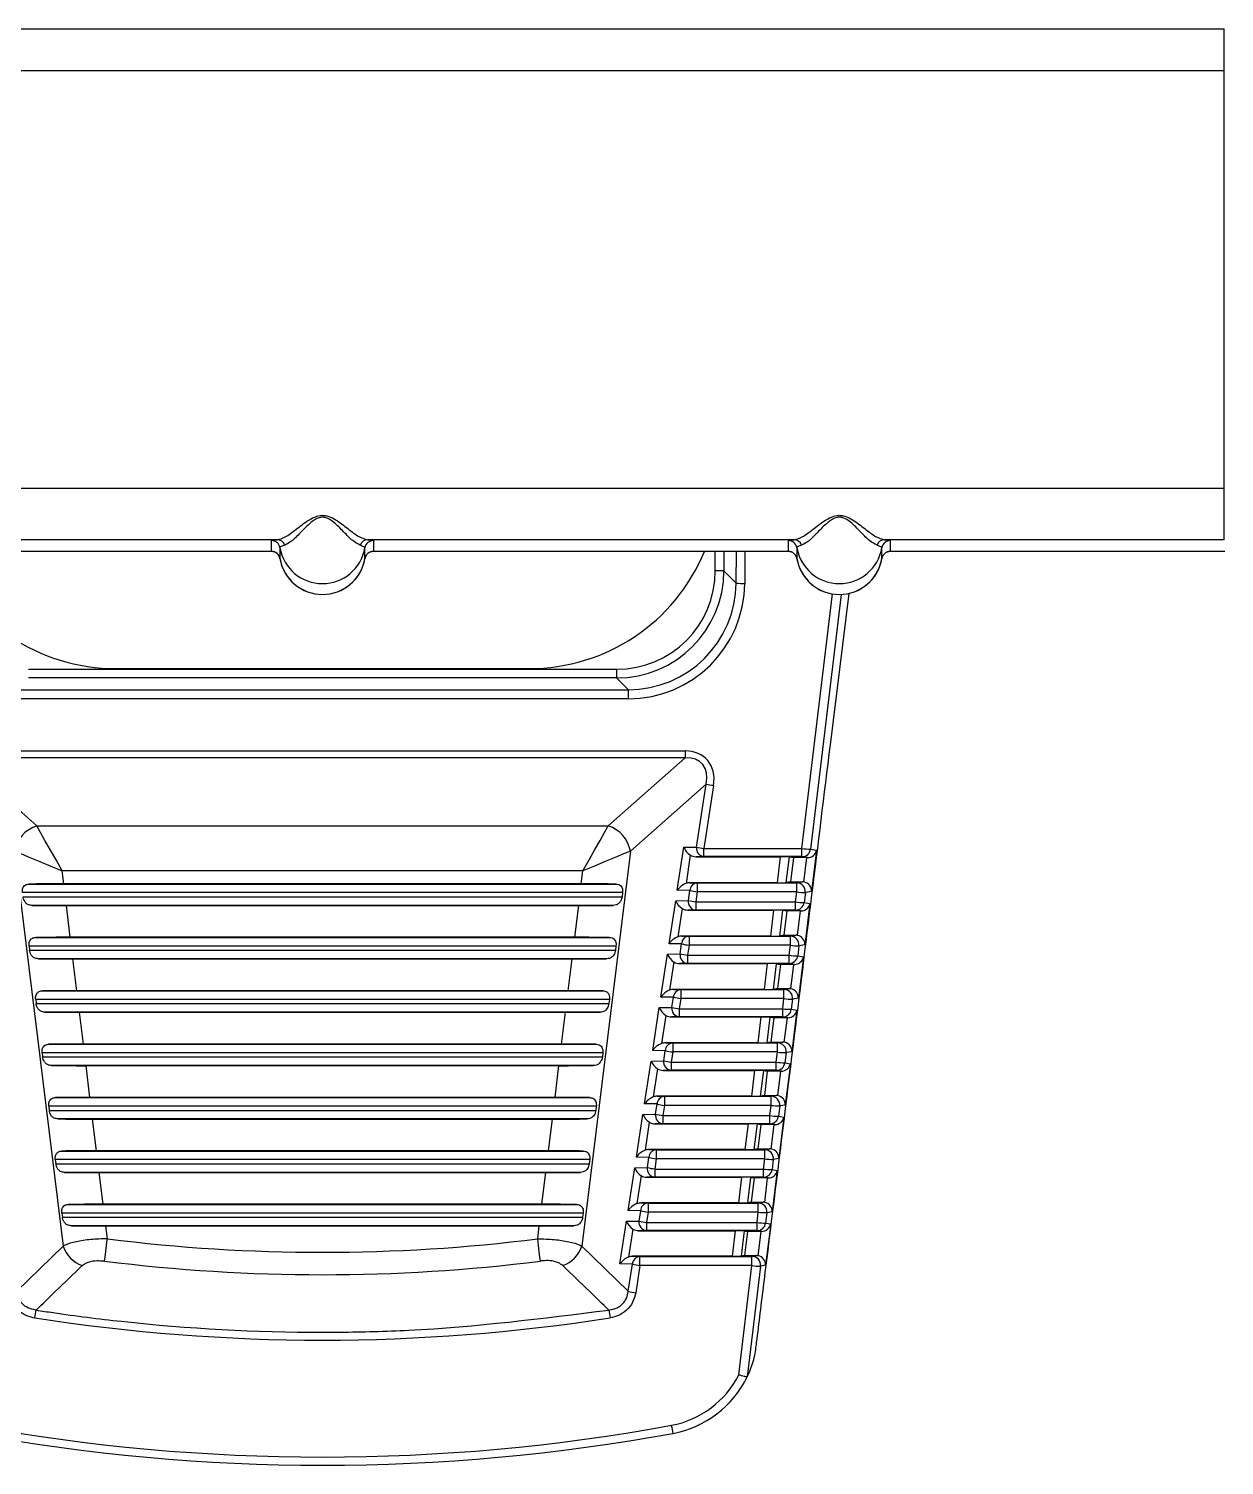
# Model space of a CAD drawing. Extents: x 7 to 135, y 1 to 99.
# Drawn here: x 56.855 to 58.243, y 40.205 to 41.873 of the extents above; entities that cross this region are included whole.
import ezdxf

# ---------------------------------------------------------------- set-up
doc = ezdxf.new("R2010")
doc.units = 0
doc.header["$MEASUREMENT"] = 0
doc.layers.add('OBJECT', color=7, linetype='CONTINUOUS')

msp = doc.modelspace()

# ---------------------------------------------------------------- linework, layer by layer
at = {"layer": 'OBJECT'}
for p, q in [((56.1495, 41.873), (58.2431, 41.873)), ((58.2431, 41.824), (58.2431, 41.873)), ((58.2431, 41.824), (56.1495, 41.824)), ((58.2431, 41.3396), (58.2431, 41.824)), ((56.1495, 41.3396), (58.2431, 41.3396)), ((58.2431, 41.2796), (58.2431, 41.3396)), ((57.1438, 41.2796), (56.6488, 41.2796)), ((57.1371, 41.2787), (57.1438, 41.2796)), ((57.1371, 41.2662), (57.1371, 41.2787)), ((57.147, 41.2703), (57.147, 41.2579)), ((57.2456, 41.2579), (57.2456, 41.2703)), ((57.7438, 41.2796), (57.2488, 41.2796)), ((57.2554, 41.2787), (57.2554, 41.2662)), ((57.7371, 41.2787), (57.7438, 41.2796)), ((57.7371, 41.2662), (57.7371, 41.2787)), ((57.747, 41.2703), (57.747, 41.2579)), ((57.8456, 41.2579), (57.8456, 41.2703)), ((58.2431, 41.2796), (57.8488, 41.2796)), ((57.8554, 41.2787), (57.8554, 41.2662)), ((57.1371, 41.2659), (56.6554, 41.2659)), ((57.1371, 41.2659), (57.1371, 41.2662)), ((57.147, 41.2579), (57.147, 41.2576)), ((57.2455, 41.2576), (57.2456, 41.2579)), ((57.2554, 41.2662), (57.2554, 41.2659)), ((57.7371, 41.2659), (57.2554, 41.2659)), ((57.6522, 41.2437), (57.6522, 41.2659)), ((57.6622, 41.2659), (57.6622, 41.2437)), ((57.6765, 41.2294), (57.6767, 41.2659)), ((57.6866, 41.2659), (57.6865, 41.2289)), ((57.7371, 41.2659), (57.7371, 41.2662)), ((57.747, 41.2579), (57.747, 41.2576)), ((57.8455, 41.2576), (57.8456, 41.2579)), ((57.8554, 41.2662), (57.8554, 41.2659)), ((58.2436, 41.2659), (57.8554, 41.2659)), ((57.6622, 41.2437), (57.6522, 41.2437)), ((57.6622, 41.2437), (57.6765, 41.2294)), ((57.7529, 40.9212), (57.7884, 41.2167)), ((57.7859, 41.0414), (57.8075, 41.2173)), ((57.7983, 41.2161), (57.7628, 40.9205)), ((56.8551, 41.1292), (57.5376, 41.1292)), ((57.5376, 41.1192), (56.8551, 41.1192)), ((56.9564, 41.13), (57.4364, 41.13)), ((57.5376, 41.1292), (57.5376, 41.1192)), ((57.5514, 41.1055), (57.5376, 41.1192)), ((56.8414, 41.1055), (57.5514, 41.1055)), ((57.5514, 41.095), (57.5514, 41.1055)), ((57.5514, 41.095), (56.8414, 41.095)), ((56.7754, 41.0345), (57.6173, 41.0345)), ((57.6173, 41.0345), (57.6173, 41.0264)), ((57.6173, 41.0264), (56.7754, 41.0264)), ((56.8647, 40.9473), (56.7754, 41.0264)), ((57.528, 40.9473), (57.6173, 41.0264)), ((57.6417, 40.996), (57.5538, 40.9182)), ((57.6305, 40.9228), (57.6417, 40.996)), ((57.6503, 40.9944), (57.6391, 40.9212)), ((56.8647, 40.9473), (57.528, 40.9473)), ((56.8389, 40.9182), (56.8953, 40.4594)), ((57.5538, 40.9182), (57.4974, 40.4594)), ((57.6082, 40.8726), (57.6159, 40.9226)), ((57.6159, 40.9226), (57.6305, 40.9228)), ((57.6391, 40.9212), (57.7529, 40.9212)), ((57.6391, 40.9117), (57.6391, 40.9212)), ((57.7529, 40.9117), (57.7529, 40.9212)), ((57.7628, 40.9205), (57.7698, 40.9193)), ((57.7698, 40.9193), (57.7639, 40.8712)), ((57.6233, 40.9134), (57.6183, 40.8806)), ((57.6391, 40.9117), (57.63, 40.9116)), ((57.63, 40.9116), (57.7279, 40.9116)), ((57.7529, 40.9117), (57.6391, 40.9117)), ((57.7243, 40.8814), (57.7279, 40.9116)), ((57.7379, 40.9115), (57.7343, 40.8815)), ((57.7379, 40.9115), (57.7431, 40.9106)), ((57.7431, 40.9106), (57.7396, 40.8824)), ((57.7587, 40.9106), (57.7431, 40.9106)), ((57.7594, 40.9106), (57.7529, 40.9117)), ((57.7552, 40.8822), (57.7587, 40.9106)), ((56.896, 40.88), (56.8941, 40.8954)), ((57.4986, 40.8954), (56.8941, 40.8954)), ((57.4967, 40.88), (57.4986, 40.8954)), ((57.5446, 40.8699), (56.8481, 40.8699)), ((56.8559, 40.8799), (57.5368, 40.8799)), ((57.4967, 40.88), (56.896, 40.88)), ((57.5446, 40.8699), (57.544, 40.8651)), ((57.6227, 40.8724), (57.6082, 40.8726)), ((57.621, 40.8607), (57.6227, 40.8724)), ((57.6229, 40.8814), (57.6313, 40.8813)), ((57.7243, 40.8814), (57.6229, 40.8814)), ((57.6313, 40.8708), (57.6296, 40.8592)), ((57.6313, 40.8813), (57.6313, 40.8708)), ((57.6313, 40.8813), (57.7469, 40.8813)), ((57.7469, 40.8708), (57.6313, 40.8708)), ((57.7396, 40.8824), (57.7343, 40.8815)), ((57.7396, 40.8824), (57.7535, 40.8824)), ((57.7455, 40.8592), (57.7469, 40.8708)), ((57.7469, 40.8813), (57.7535, 40.8824)), ((57.7469, 40.8708), (57.7469, 40.8813)), ((57.7568, 40.8701), (57.7554, 40.8585)), ((57.7639, 40.8712), (57.7568, 40.8701)), ((56.8487, 40.8651), (57.544, 40.8651)), ((57.5338, 40.8551), (56.859, 40.8551)), ((56.9036, 40.818), (56.8991, 40.855)), ((56.8991, 40.855), (57.4937, 40.855)), ((57.4891, 40.818), (57.4937, 40.855)), ((57.5987, 40.8106), (57.6064, 40.8605)), ((57.6064, 40.8605), (57.621, 40.8607)), ((57.6138, 40.8514), (57.6088, 40.8186)), ((57.6296, 40.8497), (57.6204, 40.8496)), ((57.6204, 40.8496), (57.7204, 40.8496)), ((57.6296, 40.8592), (57.7455, 40.8592)), ((57.6296, 40.8592), (57.6296, 40.8497)), ((57.7455, 40.8497), (57.6296, 40.8497)), ((57.7168, 40.8195), (57.7204, 40.8496)), ((57.7304, 40.8495), (57.7268, 40.8195)), ((57.7304, 40.8495), (57.7355, 40.8486)), ((57.7455, 40.8497), (57.7455, 40.8592)), ((57.7518, 40.8486), (57.7455, 40.8497)), ((57.7554, 40.8585), (57.7622, 40.8573)), ((57.7622, 40.8573), (57.7563, 40.8092)), ((57.7355, 40.8486), (57.732, 40.8204)), ((57.7511, 40.8486), (57.7355, 40.8486)), ((57.7476, 40.8202), (57.7511, 40.8486)), ((56.8635, 40.8179), (57.5292, 40.8179)), ((57.4891, 40.818), (56.9036, 40.818)), ((57.6134, 40.8195), (57.6218, 40.8193)), ((57.7168, 40.8195), (57.6134, 40.8195)), ((57.6218, 40.8193), (57.6218, 40.8088)), ((57.6218, 40.8193), (57.7394, 40.8193)), ((57.732, 40.8204), (57.7268, 40.8195)), ((57.732, 40.8204), (57.7459, 40.8204)), ((57.7394, 40.8193), (57.7459, 40.8204)), ((57.7394, 40.8088), (57.7394, 40.8193)), ((56.8557, 40.8079), (56.8563, 40.8031)), ((57.537, 40.8079), (56.8557, 40.8079)), ((56.8563, 40.8031), (57.5364, 40.8031)), ((57.537, 40.8079), (57.5364, 40.8031)), ((57.6132, 40.8104), (57.5987, 40.8106)), ((57.6114, 40.7987), (57.6132, 40.8104)), ((57.6218, 40.8088), (57.62, 40.7971)), ((57.7394, 40.8088), (57.6218, 40.8088)), ((57.738, 40.7971), (57.7394, 40.8088)), ((57.7493, 40.8081), (57.7479, 40.7964)), ((57.7563, 40.8092), (57.7493, 40.8081)), ((57.5261, 40.7931), (56.8666, 40.7931)), ((56.9112, 40.756), (56.9067, 40.793)), ((56.9067, 40.793), (57.486, 40.793)), ((57.4815, 40.756), (57.486, 40.793)), ((57.5892, 40.7486), (57.5969, 40.7985)), ((57.5969, 40.7985), (57.6114, 40.7987)), ((57.6043, 40.7894), (57.5993, 40.7567)), ((57.62, 40.7877), (57.6109, 40.7875)), ((57.6109, 40.7875), (57.713, 40.7875)), ((57.62, 40.7971), (57.738, 40.7971)), ((57.62, 40.7971), (57.62, 40.7877)), ((57.738, 40.7877), (57.62, 40.7877)), ((57.7094, 40.7575), (57.713, 40.7875)), ((57.723, 40.7874), (57.7194, 40.7576)), ((57.723, 40.7874), (57.7279, 40.7866)), ((57.7279, 40.7866), (57.7244, 40.7584)), ((57.7435, 40.7866), (57.7279, 40.7866)), ((57.738, 40.7877), (57.738, 40.7971)), ((57.7442, 40.7866), (57.738, 40.7877)), ((57.74, 40.7582), (57.7435, 40.7866)), ((57.7479, 40.7964), (57.7546, 40.7953)), ((57.7546, 40.7953), (57.7487, 40.7472)), ((56.8711, 40.7559), (57.5216, 40.7559)), ((57.4815, 40.756), (56.9112, 40.756)), ((57.6039, 40.7575), (57.6123, 40.7574)), ((57.7094, 40.7575), (57.6039, 40.7575)), ((57.6123, 40.7574), (57.6123, 40.7468)), ((57.6123, 40.7574), (57.732, 40.7574)), ((57.7244, 40.7584), (57.7194, 40.7576)), ((57.7244, 40.7584), (57.7383, 40.7584)), ((57.732, 40.7574), (57.7383, 40.7584)), ((57.732, 40.7468), (57.732, 40.7574)), ((56.8634, 40.7459), (56.8639, 40.7411)), ((57.5294, 40.7459), (56.8634, 40.7459)), ((56.8639, 40.7411), (57.5288, 40.7411)), ((57.5294, 40.7459), (57.5288, 40.7411)), ((57.5797, 40.6867), (57.5873, 40.7365)), ((57.5873, 40.7365), (57.6019, 40.7367)), ((57.6037, 40.7484), (57.5892, 40.7486)), ((57.6019, 40.7367), (57.6037, 40.7484)), ((57.6123, 40.7468), (57.6105, 40.7351)), ((57.6105, 40.7351), (57.7306, 40.7351)), ((57.6105, 40.7351), (57.6105, 40.7256)), ((57.732, 40.7468), (57.6123, 40.7468)), ((57.7306, 40.7351), (57.732, 40.7468)), ((57.7306, 40.7256), (57.7306, 40.7351)), ((57.7419, 40.7461), (57.7405, 40.7344)), ((57.7405, 40.7344), (57.747, 40.7333)), ((57.747, 40.7333), (57.7411, 40.6852)), ((57.7487, 40.7472), (57.7419, 40.7461)), ((57.5185, 40.7311), (56.8742, 40.7311)), ((56.9188, 40.694), (56.9143, 40.731)), ((56.9143, 40.731), (57.4784, 40.731)), ((57.4739, 40.694), (57.4784, 40.731)), ((57.5948, 40.7274), (57.5898, 40.6947)), ((57.6105, 40.7256), (57.6014, 40.7255)), ((57.6014, 40.7255), (57.7056, 40.7255)), ((57.7306, 40.7256), (57.6105, 40.7256)), ((57.702, 40.6955), (57.7056, 40.7255)), ((57.7155, 40.7254), (57.712, 40.6956)), ((57.7155, 40.7254), (57.7203, 40.7246)), ((57.7203, 40.7246), (57.7168, 40.6964)), ((57.7359, 40.7246), (57.7203, 40.7246)), ((57.7366, 40.7246), (57.7306, 40.7256)), ((57.7324, 40.6962), (57.7359, 40.7246)), ((56.871, 40.6839), (56.8715, 40.6791)), ((57.5217, 40.6839), (56.871, 40.6839)), ((56.8788, 40.6939), (57.514, 40.6939)), ((57.4739, 40.694), (56.9188, 40.694)), ((57.5217, 40.6839), (57.5212, 40.6791)), ((57.5942, 40.6864), (57.5797, 40.6867)), ((57.5924, 40.6747), (57.5942, 40.6864)), ((57.5943, 40.6955), (57.6028, 40.6954)), ((57.702, 40.6955), (57.5943, 40.6955)), ((57.6028, 40.6849), (57.601, 40.6731)), ((57.6028, 40.6954), (57.6028, 40.6849)), ((57.6028, 40.6954), (57.7245, 40.6954)), ((57.7245, 40.6849), (57.6028, 40.6849)), ((57.7168, 40.6964), (57.712, 40.6956)), ((57.7168, 40.6964), (57.7307, 40.6964)), ((57.7231, 40.6731), (57.7245, 40.6849)), ((57.7245, 40.6954), (57.7307, 40.6964)), ((57.7245, 40.6849), (57.7245, 40.6954)), ((57.7345, 40.6842), (57.733, 40.6724)), ((57.7411, 40.6852), (57.7345, 40.6842)), ((56.8715, 40.6791), (57.5212, 40.6791)), ((57.5109, 40.6691), (56.8818, 40.6691)), ((56.9264, 40.632), (56.9219, 40.669)), ((56.9219, 40.669), (57.4708, 40.669)), ((57.4663, 40.632), (57.4708, 40.669)), ((57.5702, 40.6247), (57.5778, 40.6744)), ((57.5778, 40.6744), (57.5924, 40.6747)), ((57.601, 40.6731), (57.7231, 40.6731)), ((57.601, 40.6731), (57.601, 40.6636)), ((57.7231, 40.6636), (57.7231, 40.6731)), ((57.733, 40.6724), (57.7394, 40.6713)), ((57.7394, 40.6713), (57.7335, 40.6232)), ((57.5852, 40.6653), (57.5802, 40.6327)), ((57.601, 40.6636), (57.5919, 40.6635)), ((57.5919, 40.6635), (57.6981, 40.6635)), ((57.7231, 40.6636), (57.601, 40.6636)), ((57.6945, 40.6335), (57.6981, 40.6635)), ((57.7081, 40.6634), (57.7045, 40.6336)), ((57.7081, 40.6634), (57.7126, 40.6626)), ((57.7126, 40.6626), (57.7092, 40.6344)), ((57.7283, 40.6626), (57.7126, 40.6626)), ((57.729, 40.6626), (57.7231, 40.6636)), ((57.7248, 40.6342), (57.7283, 40.6626)), ((57.5848, 40.6335), (57.5933, 40.6334)), ((57.6945, 40.6335), (57.5848, 40.6335)), ((57.5933, 40.6334), (57.5933, 40.6229)), ((57.5933, 40.6334), (57.7171, 40.6334)), ((57.7092, 40.6344), (57.7045, 40.6336)), ((57.7092, 40.6344), (57.723, 40.6344)), ((57.7171, 40.6334), (57.723, 40.6344)), ((57.7171, 40.6229), (57.7171, 40.6334)), ((56.8786, 40.6219), (56.8792, 40.6171)), ((57.5141, 40.6219), (56.8786, 40.6219)), ((56.8792, 40.6171), (57.5135, 40.6171)), ((56.8864, 40.6319), (57.5063, 40.6319)), ((57.4663, 40.632), (56.9264, 40.632)), ((57.5141, 40.6219), (57.5135, 40.6171)), ((57.5847, 40.6245), (57.5702, 40.6247)), ((57.5829, 40.6126), (57.5847, 40.6245)), ((57.5933, 40.6229), (57.5915, 40.6111)), ((57.7171, 40.6229), (57.5933, 40.6229)), ((57.7157, 40.6111), (57.7171, 40.6229)), ((57.727, 40.6222), (57.7256, 40.6104)), ((57.7335, 40.6232), (57.727, 40.6222)), ((57.5033, 40.6071), (56.8894, 40.6071)), ((56.934, 40.57), (56.9295, 40.607)), ((56.9295, 40.607), (57.4632, 40.607)), ((57.4587, 40.57), (57.4632, 40.607)), ((57.5607, 40.5627), (57.5683, 40.6124)), ((57.5683, 40.6124), (57.5829, 40.6126)), ((57.5757, 40.6033), (57.5707, 40.5708)), ((57.5915, 40.6016), (57.5824, 40.6014)), ((57.5824, 40.6014), (57.6907, 40.6014)), ((57.5915, 40.6111), (57.7157, 40.6111)), ((57.5915, 40.6111), (57.5915, 40.6016)), ((57.7157, 40.6016), (57.5915, 40.6016)), ((57.6871, 40.5716), (57.6907, 40.6014)), ((57.7007, 40.6014), (57.6971, 40.5716)), ((57.7007, 40.6014), (57.705, 40.6006)), ((57.705, 40.6006), (57.7016, 40.5724)), ((57.7207, 40.6006), (57.705, 40.6006)), ((57.7157, 40.6016), (57.7157, 40.6111)), ((57.7214, 40.6006), (57.7157, 40.6016)), ((57.7172, 40.5722), (57.7207, 40.6006)), ((57.7256, 40.6104), (57.7318, 40.6093)), ((57.7318, 40.6093), (57.7259, 40.5612)), ((56.894, 40.5699), (57.4987, 40.5699)), ((57.4587, 40.57), (56.934, 40.57)), ((57.5753, 40.5716), (57.5838, 40.5714)), ((57.6871, 40.5716), (57.5753, 40.5716)), ((57.5838, 40.5714), (57.5838, 40.5609)), ((57.5838, 40.5714), (57.7097, 40.5714)), ((57.7016, 40.5724), (57.6971, 40.5716)), ((57.7016, 40.5724), (57.7154, 40.5724)), ((57.7097, 40.5714), (57.7154, 40.5724)), ((57.7097, 40.5609), (57.7097, 40.5714)), ((56.8862, 40.5599), (56.8868, 40.5551)), ((57.5065, 40.5599), (56.8862, 40.5599)), ((56.8868, 40.5551), (57.5059, 40.5551)), ((57.5065, 40.5599), (57.5059, 40.5551)), ((57.5511, 40.5007), (57.5588, 40.5504)), ((57.5588, 40.5504), (57.5734, 40.5506)), ((57.5752, 40.5625), (57.5607, 40.5627)), ((57.5734, 40.5506), (57.5752, 40.5625)), ((57.5838, 40.5609), (57.582, 40.549)), ((57.7097, 40.5609), (57.5838, 40.5609)), ((57.7082, 40.549), (57.7097, 40.5609)), ((57.7196, 40.5602), (57.7182, 40.5483)), ((57.7259, 40.5612), (57.7196, 40.5602)), ((57.4957, 40.5451), (56.897, 40.5451)), ((56.9417, 40.508), (56.9371, 40.545)), ((56.9371, 40.545), (57.4556, 40.545)), ((57.4511, 40.508), (57.4556, 40.545)), ((57.5662, 40.5413), (57.5612, 40.5088)), ((57.582, 40.5396), (57.5728, 40.5394)), ((57.5728, 40.5394), (57.6832, 40.5394)), ((57.582, 40.549), (57.7082, 40.549)), ((57.582, 40.549), (57.582, 40.5396)), ((57.7082, 40.5396), (57.582, 40.5396)), ((57.6796, 40.5096), (57.6832, 40.5394)), ((57.6932, 40.5393), (57.6897, 40.5097)), ((57.6932, 40.5393), (57.6974, 40.5386)), ((57.6974, 40.5386), (57.6939, 40.5104)), ((57.713, 40.5386), (57.6974, 40.5386)), ((57.7082, 40.5396), (57.7082, 40.549)), ((57.7137, 40.5386), (57.7082, 40.5396)), ((57.7096, 40.5102), (57.713, 40.5386)), ((57.7182, 40.5483), (57.7242, 40.5473)), ((57.7242, 40.5473), (57.7183, 40.4992)), ((56.9016, 40.5079), (57.4911, 40.5079)), ((57.4511, 40.508), (56.9417, 40.508)), ((57.5657, 40.5005), (57.5511, 40.5007)), ((57.5638, 40.4886), (57.5657, 40.5005)), ((57.5658, 40.5096), (57.5743, 40.5095)), ((57.6796, 40.5096), (57.5658, 40.5096)), ((57.5743, 40.5095), (57.5743, 40.4989)), ((57.5743, 40.5095), (57.7022, 40.5095)), ((57.6939, 40.5104), (57.6897, 40.5097)), ((57.6939, 40.5104), (57.7078, 40.5104)), ((57.7022, 40.5095), (57.7078, 40.5104)), ((57.7022, 40.4989), (57.7022, 40.5095)), ((57.7183, 40.4992), (57.7121, 40.4983)), ((56.8938, 40.4979), (56.8944, 40.4931)), ((57.4989, 40.4979), (56.8938, 40.4979)), ((56.8944, 40.4931), (57.4983, 40.4931)), ((57.4881, 40.4831), (56.9046, 40.4831)), ((56.9466, 40.468), (56.9447, 40.483)), ((56.9447, 40.483), (57.448, 40.483)), ((57.4461, 40.468), (57.448, 40.483)), ((57.4989, 40.4979), (57.4983, 40.4931)), ((57.5416, 40.4388), (57.5492, 40.4884)), ((57.5492, 40.4884), (57.5638, 40.4886)), ((57.5743, 40.4989), (57.5724, 40.487)), ((57.5724, 40.487), (57.7008, 40.487)), ((57.5724, 40.487), (57.5724, 40.4775)), ((57.7022, 40.4989), (57.5743, 40.4989)), ((57.7008, 40.487), (57.7022, 40.4989)), ((57.7008, 40.4775), (57.7008, 40.487)), ((57.7121, 40.4983), (57.7107, 40.4863)), ((57.7107, 40.4863), (57.7166, 40.4853)), ((57.7166, 40.4853), (57.7107, 40.4372)), ((57.5567, 40.4792), (57.5517, 40.4468)), ((57.5724, 40.4775), (57.5633, 40.4774)), ((57.5633, 40.4774), (57.6758, 40.4774)), ((57.7008, 40.4775), (57.5724, 40.4775)), ((57.6722, 40.4476), (57.6758, 40.4774)), ((57.6858, 40.4773), (57.6822, 40.4477)), ((57.6858, 40.4773), (57.6898, 40.4766)), ((57.6898, 40.4766), (57.6863, 40.4484)), ((57.7054, 40.4766), (57.6898, 40.4766)), ((57.7061, 40.4766), (57.7008, 40.4775)), ((57.7019, 40.4482), (57.7054, 40.4766)), ((56.8953, 40.4594), (56.8414, 40.407)), ((57.4974, 40.4594), (57.5513, 40.407)), ((57.5562, 40.4386), (57.5416, 40.4388)), ((57.5513, 40.407), (57.5562, 40.4386)), ((57.5563, 40.4476), (57.5648, 40.4475)), ((57.6722, 40.4476), (57.5563, 40.4476)), ((57.5648, 40.437), (57.5599, 40.4054)), ((57.5648, 40.4475), (57.6948, 40.4475)), ((57.5648, 40.437), (57.5648, 40.4475)), ((57.6948, 40.437), (57.5648, 40.437)), ((57.6796, 40.31), (57.6948, 40.437)), ((57.6863, 40.4484), (57.6822, 40.4477)), ((57.6863, 40.4484), (57.7002, 40.4484)), ((57.7047, 40.4363), (57.6893, 40.3076)), ((57.6948, 40.4475), (57.7002, 40.4484)), ((57.6948, 40.437), (57.6948, 40.4475)), ((57.7107, 40.4372), (57.7047, 40.4363)), ((57.6893, 40.3076), (57.6893, 40.3076))]:
    msp.add_line(p, q, dxfattribs=at)
at = {"layer": 'OBJECT', "flags": 128}
for points in [[(56.8941, 40.8954), (56.887, 40.9078), (56.8803, 40.9198), (56.8742, 40.9306), (56.8689, 40.9399), (56.8647, 40.9473)], [(57.4986, 40.8954), (57.5057, 40.9078), (57.5124, 40.9198), (57.5185, 40.9306), (57.5238, 40.9399), (57.528, 40.9473)], [(56.8389, 40.9182), (56.8468, 40.9149), (56.8567, 40.9108), (56.8682, 40.9061), (56.8809, 40.9008), (56.8941, 40.8954)], [(57.5538, 40.9182), (57.5459, 40.9149), (57.536, 40.9108), (57.5245, 40.9061), (57.5119, 40.9008), (57.4986, 40.8954)], [(56.9433, 40.4422), (56.9436, 40.4443), (56.9439, 40.4469), (56.9443, 40.4498), (56.9447, 40.4531), (56.9451, 40.4566), (56.9456, 40.4603), (56.9461, 40.4641), (56.9466, 40.468)], [(57.4494, 40.4422), (57.4491, 40.4443), (57.4488, 40.4469), (57.4484, 40.4498), (57.448, 40.4531), (57.4476, 40.4566), (57.4471, 40.4603), (57.4466, 40.4641), (57.4461, 40.468)]]:
    msp.add_lwpolyline(points, dxfattribs=at)
at = {"layer": 'OBJECT'}
for centre, radius, start, end in [((57.1371, 41.2687), 0.01, 9.597, 90.0051), ((57.1435, 41.2701), 0.00955, 20.2145, 88.7443), ((57.1963, 41.2787), 0.05, 189.6015, 350.3985), ((57.249, 41.2701), 0.00955, 91.2588, 159.7824), ((57.2554, 41.2687), 0.01, 89.9942, 170.402), ((57.7371, 41.2687), 0.01, 9.5963, 90.0058), ((57.7435, 41.2701), 0.00955, 20.2145, 88.7443), ((57.7963, 41.2787), 0.05, 189.6016, 350.3984), ((57.849, 41.2701), 0.00955, 91.2588, 159.7824), ((57.8554, 41.2687), 0.01, 89.996, 170.4002), ((56.9564, 41.35), 0.22, 202.4706, 270), ((57.1371, 41.2562), 0.01, 9.6001, 90.002), ((57.1963, 41.2662), 0.05, 189.6011, 350.3989), ((57.1963, 41.2661), 0.05, 189.7317, 350.2565), ((57.2554, 41.2562), 0.01, 89.9973, 170.3989), ((57.4364, 41.35), 0.22, 270, 337.5294), ((57.7371, 41.2562), 0.01, 9.5994, 90.0027), ((57.7963, 41.2662), 0.05, 189.6012, 350.3988), ((57.7963, 41.2661), 0.05, 189.7317, 350.2565), ((57.8554, 41.2562), 0.01, 89.9991, 170.3971), ((57.6845, 41.2867), 0.0579, 262.0236, 271.9154), ((57.6666, 41.107), 0.1138, 257.3645, 261.7678), ((56.8758, 40.9116), 0.0374, 107.1842, 169.8155), ((57.5169, 40.9116), 0.0374, 10.1848, 72.8154), ((57.64, 40.9213), 0.0096, 171.0478, 264.6853), ((57.6553, 41.0336), 0.1136, 257.3618, 261.7712), ((57.7616, 40.9742), 0.0537, 260.7119, 271.3283), ((57.7529, 40.9217), 0.01, 270.0614, 353.0247), ((57.632, 40.872), 0.00928, 94.198, 178.0784), ((57.6476, 40.9829), 0.1133, 257.3563, 261.7767), ((57.7468, 40.8713), 0.01, 353.012, 89.9208), ((57.7555, 40.9238), 0.0537, 260.7119, 271.3283), ((57.6305, 40.8593), 0.0096, 171.0487, 264.6845), ((57.6458, 40.9715), 0.1135, 257.3627, 261.7741), ((57.7541, 40.9122), 0.0538, 260.7156, 271.3212), ((57.7454, 40.8597), 0.01, 270.0623, 353.0237), ((57.6225, 40.8101), 0.00928, 94.1922, 178.0841), ((57.7394, 40.8093), 0.01, 353.0095, 89.9215), ((57.6381, 40.921), 0.1134, 257.3579, 261.7751), ((57.7481, 40.8618), 0.0537, 260.7117, 271.3282), ((57.6209, 40.7972), 0.0096, 171.0443, 264.6869), ((57.6363, 40.9095), 0.1135, 257.3604, 261.7719), ((57.7467, 40.8501), 0.0537, 260.7119, 271.3283), ((57.738, 40.7977), 0.01, 270.0614, 353.0247), ((57.613, 40.7481), 0.00928, 94.194, 178.0823), ((57.732, 40.7474), 0.01, 353.0096, 89.9231), ((57.6114, 40.7352), 0.0096, 171.0487, 264.6845), ((57.6268, 40.8475), 0.1136, 257.3633, 261.7735), ((57.6286, 40.8595), 0.1138, 257.3659, 261.7671), ((57.7392, 40.7882), 0.0538, 260.7156, 271.3212), ((57.7306, 40.7356), 0.01, 270.0623, 353.0237), ((57.7406, 40.7998), 0.0537, 260.7119, 271.3283), ((57.6035, 40.6861), 0.00928, 94.1901, 178.0862), ((57.619, 40.7972), 0.1135, 257.362, 261.7748), ((57.7245, 40.6854), 0.01, 353.0075, 89.9235), ((57.7332, 40.7379), 0.0538, 260.7154, 271.3211), ((57.6019, 40.6732), 0.0096, 171.0442, 264.6889), ((57.6172, 40.7854), 0.1135, 257.3605, 261.7725), ((57.7318, 40.7261), 0.0537, 260.7119, 271.3283), ((57.7231, 40.6736), 0.01, 270.0614, 353.0247), ((57.594, 40.6242), 0.00928, 94.1941, 178.0823), ((57.7171, 40.6234), 0.01, 353.012, 89.9208), ((57.6095, 40.735), 0.1133, 257.3563, 261.7767), ((57.7258, 40.6759), 0.0537, 260.7119, 271.3283), ((57.5924, 40.6111), 0.0096, 171.0487, 264.6845), ((57.6077, 40.7235), 0.1136, 257.3633, 261.7735), ((57.7244, 40.6641), 0.0538, 260.7156, 271.3212), ((57.7157, 40.6116), 0.01, 270.0623, 353.0237), ((57.5845, 40.5622), 0.00928, 94.1901, 178.0862), ((57.7097, 40.5614), 0.01, 353.008, 89.923), ((57.5828, 40.5491), 0.0096, 171.0452, 264.6879), ((57.5982, 40.6614), 0.1135, 257.3605, 261.7725), ((57.6, 40.6733), 0.1135, 257.3605, 261.7725), ((57.7183, 40.6139), 0.0537, 260.7117, 271.3282), ((57.7169, 40.602), 0.0537, 260.7117, 271.3282), ((57.7082, 40.5495), 0.01, 270.063, 353.0247), ((57.5749, 40.5002), 0.00928, 94.192, 178.0843), ((57.5905, 40.6113), 0.1136, 257.3633, 261.7735), ((57.7022, 40.4995), 0.01, 353.0096, 89.9231), ((57.5733, 40.4871), 0.0096, 171.0494, 264.6837), ((57.5887, 40.5994), 0.1136, 257.3633, 261.7735), ((57.7095, 40.54), 0.0538, 260.7154, 271.3211), ((57.7008, 40.4875), 0.01, 270.064, 353.0237), ((57.7109, 40.552), 0.0537, 260.713, 271.3238), ((57.1964, 42.455), 2.0027, 262.8353, 277.1647), ((56.9294, 40.4708), 0.036, 198.4596, 250.6735), ((57.4633, 40.4708), 0.036, 289.327, 341.5403), ((57.1964, 42.455), 2.0287, 262.8353, 277.1647), ((57.5654, 40.4382), 0.00928, 94.1922, 178.0861), ((57.581, 40.5493), 0.1135, 257.3619, 261.7742), ((57.6948, 40.4375), 0.01, 353.0075, 89.9235), ((57.7035, 40.49), 0.0538, 260.7154, 271.3211), ((57.5762, 40.5178), 0.1136, 257.3633, 261.7735), ((56.1249, 40.4924), 0.7467, 351.044, 351.7485), ((58.2663, 40.4922), 0.7452, 188.2516, 188.9576), ((57.5814, 40.3601), 0.12, 334.0782, 347.8929), ((57.5814, 40.3596), 0.11, 280.4137, 333.2137), ((57.5814, 40.3601), 0.12, 280.4137, 334.0782), ((57.1964, 42.4545), 2.24, 259.5863, 280.4137), ((57.8417, 40.2932), 0.2441, 189.8781, 192.1042), ((57.1964, 42.455), 2.25, 259.5863, 280.4137)]:
    msp.add_arc(centre, radius, start, end, dxfattribs=at)
for centre, major_axis, ratio, start_param, end_param in [((57.5368, 41.2446), (0.089, -0.089), 0.993631, 5.501585, 7.064785), ((57.5368, 41.2446), (0.0819, -0.0819), 0.992433, 5.501585, 7.064785), ((57.5509, 41.2304), (0.1188, -0.0407), 0.993756, 5.043826, 6.607026), ((57.5509, 41.2299), (0.1299, -0.0387), 0.994537, 5.003442, 6.566642), ((57.6026, 40.9869), (0.0395, 0.0379), 0.729911, 5.521785, 6.933311), ((57.6026, 40.9874), (0.0343, 0.0324), 0.634863, 5.526939, 6.938465), ((57.6245, 40.9215), (-0.00769, 0.00883), 0.591833, 0.988251, 2.042663), ((57.7599, 40.9205), (0.00821, 0.00613), 0.948914, 4.045717, 5.494053), ((57.6303, 40.9216), (0.0115, 0.0012), 0.861198, 3.973965, 4.591698), ((57.7278, 40.9115), (0.0101, 0), 0.00868, 0.05139, 1.563472), ((57.7587, 40.9105), (0.0101, 0), 0.008662, 1.499632, 1.569733), ((56.896, 40.8795), (0.0605, 0), 0.008662, 1.57186, 2.29679), ((57.4967, 40.8795), (0.0605, 0), 0.008662, 0.844802, 1.569733), ((57.6168, 40.8715), (0.00979, 0.00828), 0.557988, 0.993218, 2.04763), ((57.6226, 40.8714), (0.0115, 0.0009), 0.862782, 1.483987, 1.890248), ((57.7242, 40.8815), (0.0101, 0), 0.008673, 4.717631, 6.229713), ((57.7535, 40.8724), (0.00989, 0.0016), 0.998514, 1.236067, 1.409966), ((57.754, 40.8725), (0.00734, -0.00707), 0.946913, 0.670393, 2.18883), ((56.899, 40.8555), (0.0605, 0), 0.008662, 3.988522, 4.713453), ((57.4937, 40.8555), (0.0605, 0), 0.008662, 4.711325, 5.436256), ((57.615, 40.8595), (-0.00769, 0.00883), 0.591833, 0.988251, 2.042663), ((57.6208, 40.8596), (0.0115, 0.0012), 0.861198, 3.973965, 4.591698), ((57.7204, 40.8495), (0.0101, 0), 0.00868, 0.05139, 1.563472), ((57.7523, 40.8585), (0.00821, 0.00613), 0.948914, 4.045717, 5.494053), ((57.7511, 40.8485), (0.0101, 0), 0.008662, 1.499632, 1.569733), ((56.9037, 40.8175), (0.0605, 0), 0.008662, 1.57186, 2.29679), ((57.489, 40.8175), (0.0605, 0), 0.008662, 0.844802, 1.569733), ((57.6073, 40.8095), (0.00979, 0.00828), 0.557988, 0.993218, 2.04763), ((57.6131, 40.8095), (0.0115, 0.0009), 0.862782, 1.483987, 1.890248), ((57.7168, 40.8195), (0.0101, 0), 0.008673, 4.717631, 6.229713), ((57.7459, 40.8104), (0.00989, 0.0016), 0.998514, 1.236067, 1.409966), ((57.7464, 40.8105), (0.00734, -0.00707), 0.946913, 0.670393, 2.18883), ((56.9066, 40.7935), (0.0605, 0), 0.008662, 3.988522, 4.713453), ((57.4861, 40.7935), (0.0605, 0), 0.008662, 4.711325, 5.436256), ((57.6054, 40.7974), (-0.00769, 0.00883), 0.591833, 0.988251, 2.042663), ((57.6113, 40.7975), (0.0115, 0.0012), 0.861198, 3.973965, 4.591698), ((57.7129, 40.7874), (0.0101, 0), 0.00868, 0.05139, 1.563472), ((57.7435, 40.7865), (0.0101, 0), 0.008662, 1.499632, 1.569733), ((57.7447, 40.7965), (0.00821, 0.00613), 0.948914, 4.045717, 5.494053), ((56.9113, 40.7555), (0.0605, 0), 0.008662, 1.57186, 2.29679), ((57.4814, 40.7555), (0.0605, 0), 0.008662, 0.844802, 1.569733), ((57.5978, 40.7476), (0.00979, 0.00828), 0.557988, 0.993218, 2.04763), ((57.6036, 40.7475), (0.0115, 0.0009), 0.862782, 1.483987, 1.890248), ((57.7093, 40.7576), (0.0101, 0), 0.008673, 4.717631, 6.229713), ((57.7383, 40.7484), (0.00989, 0.0016), 0.998514, 1.236067, 1.409966), ((57.7388, 40.7485), (0.00734, -0.00707), 0.946913, 0.670393, 2.18883), ((57.5959, 40.7354), (-0.00769, 0.00883), 0.591833, 0.988251, 2.042663), ((57.7371, 40.7345), (0.00821, 0.00613), 0.948914, 4.045717, 5.494053), ((56.9142, 40.7315), (0.0605, 0), 0.008662, 3.988522, 4.713453), ((57.4785, 40.7315), (0.0605, 0), 0.008662, 4.711325, 5.436256), ((57.6018, 40.7355), (0.0115, 0.0012), 0.861198, 3.973965, 4.591698), ((57.7055, 40.7254), (0.0101, 0), 0.00868, 0.05139, 1.563472), ((57.7359, 40.7245), (0.0101, 0), 0.008662, 1.499632, 1.569733), ((56.9189, 40.6935), (0.0605, 0), 0.008662, 1.57186, 2.29679), ((57.4738, 40.6935), (0.0605, 0), 0.008662, 0.844802, 1.569733), ((57.5883, 40.6856), (0.00979, 0.00828), 0.557988, 0.993218, 2.04763), ((57.5941, 40.6855), (0.0115, 0.0009), 0.862782, 1.483987, 1.890248), ((57.7019, 40.6956), (0.0101, 0), 0.008673, 4.717631, 6.229713), ((57.7307, 40.6864), (0.00989, 0.0016), 0.998514, 1.236067, 1.409966), ((57.7312, 40.6865), (0.00734, -0.00707), 0.946913, 0.670393, 2.18883), ((56.9218, 40.6695), (0.0605, 0), 0.008662, 3.988522, 4.713453), ((57.4709, 40.6695), (0.0605, 0), 0.008662, 4.711325, 5.436256), ((57.5864, 40.6734), (-0.00769, 0.00883), 0.591833, 0.988251, 2.042663), ((57.7295, 40.6725), (0.00821, 0.00613), 0.948914, 4.045717, 5.494053), ((57.5922, 40.6735), (0.0115, 0.0012), 0.861198, 3.973965, 4.591698), ((57.698, 40.6634), (0.0101, 0), 0.00868, 0.05139, 1.563472), ((57.7283, 40.6625), (0.0101, 0), 0.008662, 1.499632, 1.569733), ((57.5788, 40.6236), (0.00979, 0.00828), 0.557988, 0.993218, 2.04763), ((57.5846, 40.6235), (0.0115, 0.0009), 0.862782, 1.483987, 1.890248), ((57.6945, 40.6336), (0.0101, 0), 0.008673, 4.717631, 6.229713), ((57.723, 40.6244), (0.00989, 0.0016), 0.998514, 1.236067, 1.409966), ((57.7236, 40.6245), (0.00734, -0.00707), 0.946913, 0.670393, 2.18883), ((56.9265, 40.6315), (0.0605, 0), 0.008662, 1.57186, 2.29679), ((57.4662, 40.6315), (0.0605, 0), 0.008662, 0.844802, 1.569733), ((56.9294, 40.6075), (0.0605, 0), 0.008662, 3.988522, 4.713453), ((57.4633, 40.6075), (0.0605, 0), 0.008662, 4.711325, 5.436256), ((57.5769, 40.6114), (-0.00769, 0.00883), 0.591833, 0.988251, 2.042663), ((57.5827, 40.6114), (0.0115, 0.0012), 0.861198, 3.973965, 4.591698), ((57.6906, 40.6014), (0.0101, 0), 0.00868, 0.05139, 1.563472), ((57.7206, 40.6005), (0.0101, 0), 0.008662, 1.499632, 1.569733), ((57.7219, 40.6105), (0.00821, 0.00613), 0.948914, 4.045717, 5.494053), ((56.9341, 40.5695), (0.0605, 0), 0.008662, 1.57186, 2.29679), ((57.4586, 40.5695), (0.0605, 0), 0.008662, 0.844802, 1.569733), ((57.5693, 40.5617), (0.00979, 0.00828), 0.557988, 0.993218, 2.04763), ((57.5751, 40.5616), (0.0115, 0.0009), 0.862782, 1.483987, 1.890248), ((57.687, 40.5717), (0.0101, 0), 0.008673, 4.717631, 6.229713), ((57.7154, 40.5624), (0.00989, 0.0016), 0.998514, 1.236067, 1.409966), ((57.716, 40.5625), (0.00734, -0.00707), 0.946913, 0.670393, 2.18883), ((57.5674, 40.5493), (-0.00769, 0.00883), 0.591833, 0.988251, 2.042663), ((56.9371, 40.5455), (0.0605, 0), 0.008662, 3.988522, 4.713453), ((57.4557, 40.5455), (0.0605, 0), 0.008662, 4.711325, 5.436256), ((57.5732, 40.5494), (0.0115, 0.0012), 0.861198, 3.973965, 4.591698), ((57.6832, 40.5393), (0.0101, 0), 0.00868, 0.05139, 1.563472), ((57.713, 40.5385), (0.0101, 0), 0.008662, 1.499632, 1.569733), ((57.7143, 40.5485), (0.00821, 0.00613), 0.948914, 4.045717, 5.494053), ((56.9417, 40.5075), (0.0605, 0), 0.008662, 1.57186, 2.29679), ((57.451, 40.5075), (0.0605, 0), 0.008662, 0.844802, 1.569733), ((57.5597, 40.4997), (0.00979, 0.00828), 0.557988, 0.993218, 2.04763), ((57.5656, 40.4996), (0.0115, 0.0009), 0.862782, 1.483987, 1.890248), ((57.6796, 40.5097), (0.0101, 0), 0.008673, 4.717631, 6.229713), ((57.7078, 40.5004), (0.00989, 0.0016), 0.998514, 1.236067, 1.409966), ((57.7084, 40.5005), (0.00734, -0.00707), 0.946913, 0.670393, 2.18883), ((56.9447, 40.4835), (0.0605, 0), 0.008662, 3.988522, 4.713453), ((57.448, 40.4835), (0.0605, 0), 0.008662, 4.711325, 5.436256), ((57.5578, 40.4873), (-0.00769, 0.00883), 0.591833, 0.988251, 2.042663), ((57.7066, 40.4865), (0.00821, 0.00613), 0.948914, 4.045717, 5.494053), ((57.5637, 40.4874), (0.0115, 0.0012), 0.861198, 3.973965, 4.591698), ((57.6757, 40.4773), (0.0101, 0), 0.00868, 0.05139, 1.563472), ((57.7054, 40.4765), (0.0101, 0), 0.008662, 1.499632, 1.569733), ((57.5502, 40.4377), (0.00979, 0.00828), 0.557988, 0.993218, 2.04763), ((57.556, 40.4376), (0.0115, 0.0009), 0.862782, 1.483987, 1.890248), ((57.6722, 40.4477), (0.0101, 0), 0.008673, 4.717631, 6.229713), ((57.7002, 40.4384), (0.00989, 0.0016), 0.998514, 1.236067, 1.409966), ((57.7007, 40.4385), (0.00734, -0.00707), 0.946913, 0.670393, 2.18883), ((57.1964, 42.5206), (0, 2.1703), 0.999535, 2.987078, 3.296107)]:
    msp.add_ellipse(centre, major_axis=major_axis, ratio=ratio, start_param=start_param, end_param=end_param, dxfattribs=at)
for points, knots in [([(57.1438, 41.2796), (57.1467, 41.2804), (57.1528, 41.2819), (57.1651, 41.2911), (57.1764, 41.3003), (57.1863, 41.3059), (57.1927, 41.308), (57.1987, 41.3081), (57.2051, 41.3065), (57.2148, 41.3013), (57.2265, 41.2919), (57.2392, 41.2822), (57.2455, 41.2805), (57.2488, 41.2796)], [0, 0, 0, 0, 0.12846, 0.265199, 0.392988, 0.437147, 0.483316, 0.514865, 0.545911, 0.602369, 0.724257, 0.859505, 1, 1, 1, 1]), ([(57.24, 41.2734), (57.2373, 41.2747), (57.2321, 41.2773), (57.2216, 41.288), (57.212, 41.2982), (57.2038, 41.304), (57.1984, 41.3058), (57.1934, 41.3058), (57.19, 41.3044), (57.1863, 41.3023), (57.1795, 41.2972), (57.1701, 41.2872), (57.1599, 41.2769), (57.1549, 41.2745), (57.1525, 41.2734)], [0, 0, 0, 0, 0.147739, 0.286547, 0.407208, 0.459794, 0.487158, 0.514363, 0.551096, 0.555603, 0.597246, 0.724145, 0.86479, 1, 1, 1, 1]), ([(57.7438, 41.2796), (57.7467, 41.2804), (57.7528, 41.2819), (57.7651, 41.2911), (57.7764, 41.3003), (57.7863, 41.3059), (57.7927, 41.308), (57.7987, 41.3081), (57.8051, 41.3065), (57.8148, 41.3013), (57.8265, 41.2919), (57.8392, 41.2822), (57.8455, 41.2805), (57.8488, 41.2796)], [0, 0, 0, 0, 0.12846, 0.265199, 0.392989, 0.437148, 0.483316, 0.514866, 0.54591, 0.602369, 0.724258, 0.859505, 1, 1, 1, 1]), ([(57.84, 41.2734), (57.8373, 41.2747), (57.8321, 41.2773), (57.8216, 41.288), (57.812, 41.2982), (57.8038, 41.304), (57.7984, 41.3058), (57.7934, 41.3058), (57.79, 41.3044), (57.7864, 41.3023), (57.7795, 41.2972), (57.7701, 41.2872), (57.7599, 41.2769), (57.7549, 41.2745), (57.7525, 41.2734)], [0, 0, 0, 0, 0.147739, 0.286547, 0.407208, 0.459794, 0.487158, 0.514363, 0.551096, 0.555602, 0.597246, 0.724145, 0.86479, 1, 1, 1, 1]), ([(57.1525, 41.2734), (57.151, 41.2729), (57.147, 41.2715), (57.147, 41.2708), (57.147, 41.2703)], [0, 0, 0, 0, 0.382887, 1, 1, 1, 1]), ([(57.2456, 41.2703), (57.2456, 41.2705), (57.2456, 41.271), (57.2423, 41.2724), (57.24, 41.2734)], [0, 0, 0, 0, 0.318593, 1, 1, 1, 1]), ([(57.2488, 41.2796), (57.2515, 41.2794), (57.2554, 41.2791), (57.2554, 41.2788), (57.2554, 41.2787)], [0, 0, 0, 0, 0.6904, 1, 1, 1, 1]), ([(57.7525, 41.2734), (57.751, 41.2729), (57.747, 41.2715), (57.747, 41.2708), (57.747, 41.2703)], [0, 0, 0, 0, 0.382887, 1, 1, 1, 1]), ([(57.8456, 41.2703), (57.8456, 41.2705), (57.8456, 41.271), (57.8423, 41.2724), (57.84, 41.2734)], [0, 0, 0, 0, 0.318593, 1, 1, 1, 1]), ([(57.8488, 41.2796), (57.8515, 41.2794), (57.8554, 41.2791), (57.8554, 41.2788), (57.8554, 41.2787)], [0, 0, 0, 0, 0.6904, 1, 1, 1, 1]), ([(57.147, 41.2576), (57.1469, 41.2578), (57.1467, 41.2591), (57.1457, 41.2614), (57.1435, 41.2639), (57.1405, 41.2656), (57.1383, 41.2658), (57.1371, 41.2659)], [0, 0, 0, 0, 0.047801, 0.277779, 0.518524, 0.759261, 1, 1, 1, 1]), ([(57.2554, 41.2659), (57.2543, 41.2658), (57.252, 41.2656), (57.249, 41.2639), (57.2468, 41.2614), (57.2458, 41.2591), (57.2456, 41.2578), (57.2455, 41.2576)], [0, 0, 0, 0, 0.240742, 0.481464, 0.722226, 0.952198, 1, 1, 1, 1]), ([(57.747, 41.2576), (57.7469, 41.2578), (57.7467, 41.2591), (57.7457, 41.2614), (57.7435, 41.2639), (57.7405, 41.2656), (57.7383, 41.2658), (57.7371, 41.2659)], [0, 0, 0, 0, 0.047802, 0.277784, 0.518535, 0.759277, 1, 1, 1, 1]), ([(57.8554, 41.2659), (57.8543, 41.2658), (57.852, 41.2656), (57.849, 41.2639), (57.8468, 41.2614), (57.8458, 41.2591), (57.8456, 41.2578), (57.8455, 41.2576)], [0, 0, 0, 0, 0.240722, 0.481462, 0.722225, 0.952198, 1, 1, 1, 1]), ([(57.6987, 40.3349), (57.6994, 40.3406), (57.7029, 40.369), (57.7177, 40.4884), (57.7461, 40.7182), (57.7716, 40.9253), (57.7859, 41.0414)], [0, 0, 0, 0, 0.0241478, 0.1207388, 0.5071031, 1, 1, 1, 1]), ([(56.8481, 40.8699), (56.8481, 40.8708), (56.8479, 40.8726), (56.8485, 40.8751), (56.8496, 40.8774), (56.8518, 40.8792), (56.8541, 40.8798), (56.8557, 40.8799), (56.8559, 40.8799)], [0, 0, 0, 0, 0.1503582, 0.3007176, 0.4522286, 0.6589744, 0.9428551, 1, 1, 1, 1]), ([(57.5368, 40.8799), (57.538, 40.8798), (57.5402, 40.8796), (57.5426, 40.8779), (57.5441, 40.8756), (57.5448, 40.8729), (57.5446, 40.8708), (57.5446, 40.8699)], [0, 0, 0, 0, 0.278289, 0.490792, 0.665976, 0.842123, 1, 1, 1, 1]), ([(56.859, 40.8551), (56.8573, 40.8553), (56.8546, 40.8556), (56.8516, 40.858), (56.8499, 40.8607), (56.849, 40.8632), (56.8488, 40.8647), (56.8487, 40.8651)], [0, 0, 0, 0, 0.345931, 0.577483, 0.767325, 0.92801, 1, 1, 1, 1]), ([(57.544, 40.8651), (57.5438, 40.8641), (57.5434, 40.8621), (57.5421, 40.8595), (57.5401, 40.857), (57.5372, 40.8554), (57.5349, 40.8552), (57.5338, 40.8551)], [0, 0, 0, 0, 0.16102, 0.321391, 0.497916, 0.763012, 1, 1, 1, 1]), ([(56.8557, 40.8079), (56.8557, 40.8088), (56.8556, 40.8106), (56.8561, 40.8131), (56.8573, 40.8154), (56.8594, 40.8172), (56.8617, 40.8178), (56.8633, 40.8179), (56.8635, 40.8179)], [0, 0, 0, 0, 0.1503582, 0.3007176, 0.4522286, 0.6589744, 0.9428551, 1, 1, 1, 1]), ([(57.5292, 40.8179), (57.5304, 40.8178), (57.5326, 40.8176), (57.535, 40.8159), (57.5365, 40.8136), (57.5372, 40.8109), (57.537, 40.8088), (57.537, 40.8079)], [0, 0, 0, 0, 0.278298, 0.490799, 0.665976, 0.842124, 1, 1, 1, 1]), ([(56.8666, 40.7931), (56.8649, 40.7933), (56.8622, 40.7936), (56.8592, 40.796), (56.8575, 40.7987), (56.8566, 40.8012), (56.8564, 40.8027), (56.8563, 40.8031)], [0, 0, 0, 0, 0.345931, 0.577483, 0.767325, 0.927995, 1, 1, 1, 1]), ([(57.5364, 40.8031), (57.5362, 40.8021), (57.5358, 40.8001), (57.5345, 40.7975), (57.5325, 40.795), (57.5296, 40.7934), (57.5273, 40.7932), (57.5261, 40.7931)], [0, 0, 0, 0, 0.16102, 0.321398, 0.497915, 0.763012, 1, 1, 1, 1]), ([(56.8634, 40.7459), (56.8633, 40.7468), (56.8632, 40.7486), (56.8637, 40.7511), (56.8649, 40.7534), (56.867, 40.7552), (56.8693, 40.7558), (56.8709, 40.7559), (56.8711, 40.7559)], [0, 0, 0, 0, 0.150356, 0.3007278, 0.4522367, 0.6589796, 0.9428564, 1, 1, 1, 1]), ([(57.5216, 40.7559), (57.5228, 40.7558), (57.525, 40.7556), (57.5274, 40.7539), (57.5288, 40.7516), (57.5295, 40.7489), (57.5294, 40.7468), (57.5294, 40.7459)], [0, 0, 0, 0, 0.278283, 0.4907827, 0.6659648, 0.8421088, 1, 1, 1, 1]), ([(56.8742, 40.7311), (56.8726, 40.7313), (56.8699, 40.7316), (56.8669, 40.734), (56.8651, 40.7367), (56.8642, 40.7392), (56.864, 40.7407), (56.8639, 40.7411)], [0, 0, 0, 0, 0.34593, 0.577481, 0.767311, 0.927995, 1, 1, 1, 1]), ([(57.5288, 40.7411), (57.5286, 40.7401), (57.5282, 40.7381), (57.5269, 40.7355), (57.5248, 40.733), (57.522, 40.7314), (57.5196, 40.7312), (57.5185, 40.7311)], [0, 0, 0, 0, 0.16102, 0.321391, 0.497916, 0.763012, 1, 1, 1, 1]), ([(56.871, 40.6839), (56.8709, 40.6848), (56.8708, 40.6866), (56.8713, 40.6891), (56.8725, 40.6914), (56.8746, 40.6932), (56.877, 40.6938), (56.8785, 40.6939), (56.8788, 40.6939)], [0, 0, 0, 0, 0.150356, 0.300714, 0.452235, 0.658979, 0.942856, 1, 1, 1, 1]), ([(57.514, 40.6939), (57.5152, 40.6938), (57.5174, 40.6936), (57.5198, 40.6919), (57.5212, 40.6896), (57.5219, 40.6869), (57.5218, 40.6848), (57.5217, 40.6839)], [0, 0, 0, 0, 0.278292, 0.49079, 0.665964, 0.84211, 1, 1, 1, 1]), ([(56.8818, 40.6691), (56.8802, 40.6693), (56.8775, 40.6696), (56.8745, 40.672), (56.8727, 40.6747), (56.8718, 40.6772), (56.8716, 40.6787), (56.8715, 40.6791)], [0, 0, 0, 0, 0.34593, 0.577481, 0.767311, 0.927995, 1, 1, 1, 1]), ([(57.5212, 40.6791), (57.521, 40.6781), (57.5206, 40.6761), (57.5193, 40.6735), (57.5172, 40.671), (57.5144, 40.6694), (57.512, 40.6692), (57.5109, 40.6691)], [0, 0, 0, 0, 0.1610346, 0.3213994, 0.4979164, 0.7630121, 1, 1, 1, 1]), ([(56.8786, 40.6219), (56.8785, 40.6228), (56.8784, 40.6246), (56.8789, 40.6271), (56.8801, 40.6294), (56.8823, 40.6312), (56.8846, 40.6318), (56.8861, 40.6319), (56.8864, 40.6319)], [0, 0, 0, 0, 0.150356, 0.300714, 0.452235, 0.658979, 0.942856, 1, 1, 1, 1]), ([(56.8894, 40.6071), (56.8878, 40.6073), (56.8851, 40.6076), (56.8821, 40.61), (56.8803, 40.6127), (56.8795, 40.6152), (56.8792, 40.6167), (56.8792, 40.6171)], [0, 0, 0, 0, 0.345926, 0.577483, 0.767312, 0.927996, 1, 1, 1, 1]), ([(57.5135, 40.6171), (57.5134, 40.6161), (57.513, 40.6141), (57.5117, 40.6115), (57.5096, 40.609), (57.5068, 40.6074), (57.5044, 40.6072), (57.5033, 40.6071)], [0, 0, 0, 0, 0.161034, 0.321392, 0.497917, 0.763002, 1, 1, 1, 1]), ([(57.5063, 40.6319), (57.5076, 40.6318), (57.5098, 40.6316), (57.5122, 40.6299), (57.5136, 40.6276), (57.5143, 40.6249), (57.5142, 40.6228), (57.5141, 40.6219)], [0, 0, 0, 0, 0.278283, 0.4907827, 0.6659648, 0.8421088, 1, 1, 1, 1]), ([(56.8862, 40.5599), (56.8861, 40.5608), (56.886, 40.5626), (56.8866, 40.5651), (56.8877, 40.5674), (56.8899, 40.5692), (56.8922, 40.5698), (56.8937, 40.5699), (56.894, 40.5699)], [0, 0, 0, 0, 0.150357, 0.300715, 0.452237, 0.658974, 0.942856, 1, 1, 1, 1]), ([(57.4987, 40.5699), (57.5, 40.5698), (57.5021, 40.5696), (57.5045, 40.5679), (57.506, 40.5656), (57.5067, 40.5629), (57.5066, 40.5608), (57.5065, 40.5599)], [0, 0, 0, 0, 0.278294, 0.490801, 0.665976, 0.842109, 1, 1, 1, 1]), ([(56.897, 40.5451), (56.8954, 40.5453), (56.8927, 40.5456), (56.8897, 40.548), (56.8879, 40.5507), (56.8871, 40.5532), (56.8868, 40.5547), (56.8868, 40.5551)], [0, 0, 0, 0, 0.345925, 0.577482, 0.767311, 0.927994, 1, 1, 1, 1]), ([(57.5059, 40.5551), (57.5057, 40.5541), (57.5054, 40.5521), (57.504, 40.5495), (57.502, 40.547), (57.4992, 40.5454), (57.4968, 40.5452), (57.4957, 40.5451)], [0, 0, 0, 0, 0.1610346, 0.3213994, 0.4979164, 0.7630121, 1, 1, 1, 1]), ([(56.8938, 40.4979), (56.8937, 40.4988), (56.8936, 40.5006), (56.8942, 40.5031), (56.8953, 40.5054), (56.8975, 40.5072), (56.8998, 40.5078), (56.9013, 40.5079), (56.9016, 40.5079)], [0, 0, 0, 0, 0.150358, 0.300717, 0.452227, 0.658973, 0.942856, 1, 1, 1, 1]), ([(57.4911, 40.5079), (57.4924, 40.5078), (57.4945, 40.5076), (57.4969, 40.5059), (57.4984, 40.5036), (57.4991, 40.5009), (57.499, 40.4988), (57.4989, 40.4979)], [0, 0, 0, 0, 0.278285, 0.490793, 0.665977, 0.842108, 1, 1, 1, 1]), ([(56.9046, 40.4831), (56.903, 40.4833), (56.9003, 40.4836), (56.8973, 40.486), (56.8955, 40.4887), (56.8947, 40.4912), (56.8945, 40.4927), (56.8944, 40.4931)], [0, 0, 0, 0, 0.345925, 0.577482, 0.767311, 0.927994, 1, 1, 1, 1]), ([(57.4983, 40.4931), (57.4981, 40.4921), (57.4978, 40.4901), (57.4964, 40.4875), (57.4944, 40.485), (57.4916, 40.4834), (57.4892, 40.4832), (57.4881, 40.4831)], [0, 0, 0, 0, 0.1610335, 0.3213909, 0.4979149, 0.7630043, 1, 1, 1, 1]), ([(56.9466, 40.468), (56.9401, 40.4678), (56.9271, 40.4675), (56.91, 40.4648), (56.9, 40.4618), (56.8961, 40.4598), (56.8953, 40.4594)], [0, 0, 0, 0, 0.3073994, 0.6149234, 0.9206502, 1, 1, 1, 1]), ([(57.4461, 40.468), (57.4526, 40.4678), (57.4656, 40.4675), (57.4827, 40.4648), (57.4927, 40.4618), (57.4966, 40.4598), (57.4974, 40.4594)], [0, 0, 0, 0, 0.307399, 0.614925, 0.920649, 1, 1, 1, 1]), ([(56.8639, 40.3852), (56.8714, 40.3925), (56.8894, 40.4096), (56.9072, 40.4269), (56.9175, 40.4369)], [0, 0, 0, 0, 0.422661, 1, 1, 1, 1]), ([(56.9175, 40.4369), (56.9191, 40.4381), (56.9222, 40.4405), (56.9298, 40.4424), (56.9373, 40.4428), (56.9418, 40.4423), (56.9433, 40.4422)], [0, 0, 0, 0, 0.288924, 0.578762, 0.851941, 1, 1, 1, 1]), ([(57.4752, 40.4369), (57.4736, 40.4381), (57.4705, 40.4405), (57.4629, 40.4424), (57.4555, 40.4428), (57.451, 40.4423), (57.4494, 40.4422)], [0, 0, 0, 0, 0.288924, 0.57877, 0.851946, 1, 1, 1, 1]), ([(57.5288, 40.3852), (57.5213, 40.3925), (57.5034, 40.4096), (57.4855, 40.4269), (57.4752, 40.4369)], [0, 0, 0, 0, 0.4226613, 1, 1, 1, 1]), ([(56.8328, 40.4054), (56.8337, 40.4016), (56.8356, 40.3939), (56.843, 40.3847), (56.8523, 40.3785), (56.8592, 40.3769), (56.8625, 40.3762)], [0, 0, 0, 0, 0.261879, 0.524405, 0.776419, 1, 1, 1, 1]), ([(56.8639, 40.3852), (56.8606, 40.3859), (56.8547, 40.387), (56.8477, 40.3922), (56.843, 40.3989), (56.8419, 40.4042), (56.8414, 40.407)], [0, 0, 0, 0, 0.295335, 0.524718, 0.754461, 1, 1, 1, 1]), ([(57.5288, 40.3852), (57.5321, 40.3859), (57.538, 40.387), (57.545, 40.3922), (57.5497, 40.3989), (57.5508, 40.4042), (57.5513, 40.407)], [0, 0, 0, 0, 0.2953353, 0.5247219, 0.7544602, 1, 1, 1, 1]), ([(57.5599, 40.4054), (57.559, 40.4016), (57.5571, 40.3939), (57.5497, 40.3847), (57.5404, 40.3785), (57.5335, 40.3769), (57.5302, 40.3762)], [0, 0, 0, 0, 0.261881, 0.524409, 0.776421, 1, 1, 1, 1]), ([(56.8639, 40.3852), (56.8705, 40.3842), (56.9034, 40.3792), (57.0138, 40.3652), (57.1251, 40.3591), (57.2364, 40.3597), (57.3476, 40.3624), (57.4515, 40.3755), (57.5288, 40.3852)], [0, 0, 0, 0, 0.029968, 0.149857, 0.5, 0.529968, 0.649857, 1, 1, 1, 1]), ([(57.6893, 40.3076), (57.6891, 40.3076), (57.6888, 40.3076), (57.6869, 40.3079), (57.6844, 40.3086), (57.6818, 40.3093), (57.6802, 40.3098), (57.6796, 40.31), (57.6796, 40.31)], [0, 0, 0, 0, 0.219292, 0.438499, 0.659234, 0.883004, 0.985841, 1, 1, 1, 1])]:
    msp.add_open_spline(points, degree=3, knots=knots, dxfattribs=at)

doc.saveas('drawing.dxf')
